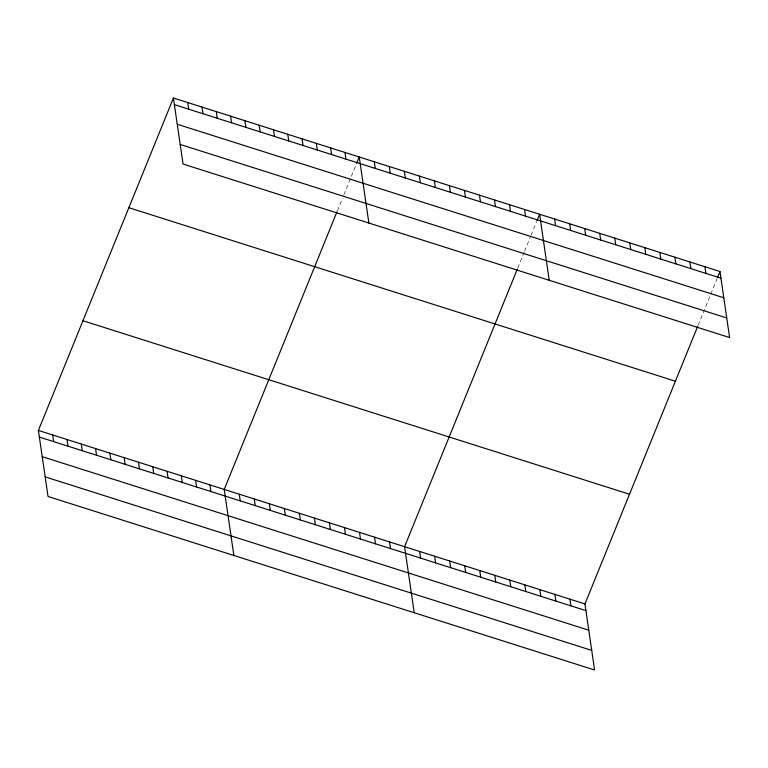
<?xml version="1.0" encoding="UTF-8"?>
<svg xmlns="http://www.w3.org/2000/svg" width="768" height="768" viewBox="0 0 768 768"><rect width="100%" height="100%" fill="white"/><g stroke="black" fill="none" stroke-linecap="round" stroke-linejoin="round"><path stroke-width="0.58" stroke-dasharray="3.84 2.88" d="M337.392 210.787L342.528 198.134M343.814 194.966L356.246 164.381M517.757 268.051L524.179 252.23M524.611 251.174L530.602 236.41M531.034 235.354L536.602 221.635M698.112 325.315L716.966 278.899"/><path stroke-width="1.15" d="M697.69 326.371L584.947 603.955L594.586 670.003L48.038 496.483L38.4 430.435L173.414 97.997L719.962 271.517L729.6 337.565L183.053 164.045L173.414 97.997M336.96 211.843L224.227 489.427L233.866 555.475M356.669 163.325L359.242 156.989L368.88 223.046M517.325 269.107L404.592 546.691L414.221 612.739M537.034 220.589L539.606 214.253L549.235 280.31M717.398 277.843L719.962 271.517M174.384 104.65L720.931 278.17M177.245 124.253L723.792 297.773M180.192 144.442L726.739 317.971M128.861 207.696L675.408 381.226M82.954 320.726L629.501 494.246M38.4 430.435L584.947 603.955M39.37 437.088L585.917 610.608M42.23 456.682L588.778 630.211M45.178 476.88L591.725 650.4M704.938 266.746L705.907 273.398M689.904 261.974L690.874 268.627M674.87 257.203L675.84 263.856M659.846 252.432L660.816 259.085M644.813 247.661L645.782 254.314M629.779 242.89L630.758 249.542M614.755 238.118L615.725 244.771M599.722 233.347L600.691 240M584.688 228.566L585.667 235.229M569.664 223.795L570.634 230.448M554.63 219.024L555.6 225.677M524.573 209.482L525.542 216.134M569.923 599.184L570.893 605.837M509.539 204.71L510.509 211.363M554.89 594.413L555.859 601.066M494.515 199.939L495.485 206.592M539.856 589.642L540.835 596.294M479.482 195.168L480.451 201.821M524.832 584.87L525.802 591.523M464.448 190.397L465.418 197.05M509.798 580.09L510.768 586.752M449.424 185.626L450.394 192.278M494.774 575.318L495.744 581.971M434.39 180.854L435.36 187.507M479.741 570.547L480.71 577.2M419.357 176.083L420.336 182.736M464.707 565.776L465.677 572.429M404.333 171.312L405.302 177.965M449.683 561.005L450.653 567.658M389.299 166.541L390.269 173.194M434.65 556.234L435.619 562.886M374.275 161.76L375.245 168.422M419.616 551.462L420.586 558.115M344.947 152.458L345.917 159.11M389.558 541.92L390.528 548.573M330.653 147.917L331.622 154.57M374.525 537.149L375.504 543.802M316.358 143.376L317.328 150.029M302.064 138.835L303.034 145.498M359.501 532.378L360.47 539.03M287.77 134.304L288.739 140.957M344.467 527.606L345.437 534.259M273.475 129.763L274.445 136.416M329.434 522.835L330.413 529.488M259.181 125.222L260.15 131.875M314.41 518.064L315.379 524.717M244.886 120.691L245.856 127.344M299.376 513.283L300.346 519.946M230.592 116.15L231.562 122.803M284.352 508.512L285.322 515.165M216.298 111.61L217.267 118.262M269.318 503.741L270.288 510.394M202.003 107.069L202.973 113.722M254.285 498.97L255.254 505.622M187.709 102.538L188.678 109.19M239.261 494.198L240.23 500.851M209.933 484.886L210.902 491.539M195.638 480.355L196.608 487.008M181.344 475.814L182.314 482.467M167.05 471.274L168.019 477.926M152.755 466.733L153.725 473.395M138.461 462.202L139.43 468.854M124.166 457.661L125.136 464.314M109.872 453.12L110.842 459.773M95.578 448.589L96.547 455.242M81.283 444.048L82.253 450.701M66.989 439.507L67.958 446.16M52.694 434.966L53.664 441.619"/></g></svg>
